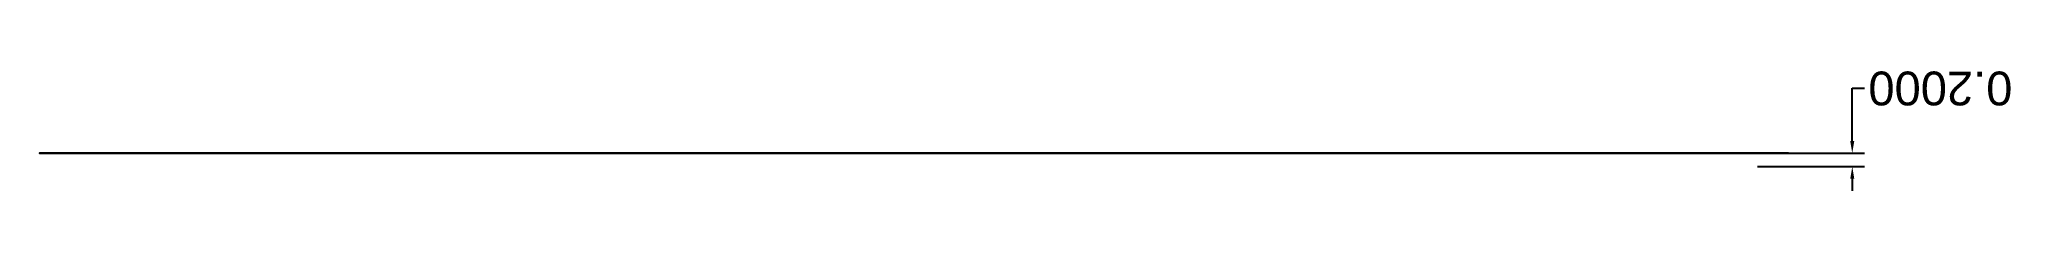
# Model space of a CAD drawing. Header units: metres. Extents: x 2.8 to 32, y -23.9 to -22.
import ezdxf

# ---------------------------------------------------------------- set-up
doc = ezdxf.new("R2010")
doc.units = ezdxf.units.M
doc.header["$MEASUREMENT"] = 0
for name, color, linetype in [('Dimensiuni 3D', 150, 'Continuous'), ('PLACA3(CORNISA SUP)Schita', 94, 'Continuous'), ('PROFIL AJUTATOR PLACA2 Profilata', 1, 'Continuous')]:
    doc.layers.add(name, color=color, linetype=linetype)
doc.styles.get("Standard").update_dxf_attribs({"font": 'arial.ttf'})
doc.dimstyles.get("Standard").update_dxf_attribs({"dimtxt": 1.03, "dimasz": 0.18, "dimexe": 0.18, "dimexo": 0.0625, "dimgap": 0.09, "dimtad": 0, "dimtih": 1, "dimtoh": 1, "dimdec": 4, "dimzin": 0, "dimdsep": 46, "dimtxsty": 'Standard', "dimcen": 0.09, "dimadec": 0, "dimazin": 0, "dimtfac": 1, "dimtdec": 4, "dimtofl": 0, "dimtmove": 0, "dimatfit": 3, "dimfxl": 1, "dimtolj": 1, "dimtzin": 0, "dimarcsym": 0})

# ---------------------------------------------------------------- blocks, each defined once
blk = doc.blocks.new('*D4')
at = {"layer": 'Dimensiuni 3D', "color": 0, "lineweight": -2, "transparency": 16777216}
for p, q in [((29.65, -23.12), (29.65, -22.34)), ((29.65, -22.34), (29.83, -22.34)), ((28.244, -23.3), (29.83, -23.3)), ((28.244, -23.5), (29.83, -23.5)), ((29.65, -23.68), (29.65, -23.86))]:
    blk.add_line(p, q, dxfattribs=at)
at = {"layer": 'Dimensiuni 3D', "color": 0, "transparency": 16777216}
for points in [[(29.68, -23.12), (29.62, -23.12), (29.65, -23.3)], [(29.68, -23.68), (29.62, -23.68), (29.65, -23.5)]]:
    blk.add_solid(points, dxfattribs=at)
at = {"layer": 'Dimensiuni 3D', "color": 0, "transparency": 16777216, "insert": (30.957, -22.34), "char_height": 0.5, "attachment_point": 5, "rotation": 180}
blk.add_mtext('\\A1;0.2000', dxfattribs=at)

msp = doc.modelspace()

# ---------------------------------------------------------------- linework, layer by layer
at = {"layer": 'PLACA3(CORNISA SUP)Schita', "extrusion": (4.44089e-15, -1, -2.84217e-15), "elevation": 23.3}
msp.add_lwpolyline([(28.70325, 6.62), (28.70325, -1.22), (28.18267, -1.22), (28.18267, -1.72), (3.28382, -1.72), (3.28382, -1.22), (2.76325, -1.22), (2.76325, 6.62), (3.28472, 6.62), (3.28472, 7.12), (28.18177, 7.12), (28.18177, 6.62)], close=True, dxfattribs=at)
at = {"layer": 'PROFIL AJUTATOR PLACA2 Profilata', "extrusion": (4.44089e-15, -1, -2.84217e-15), "elevation": 23.3}
msp.add_lwpolyline([(28.68325, 6.6), (28.68325, -1.2), (28.16267, -1.2), (28.16267, -1.7), (3.30382, -1.7), (3.30382, -1.2), (2.78325, -1.2), (2.78325, 6.6), (3.30472, 6.6), (3.30472, 7.1), (28.16177, 7.1), (28.16177, 6.6), (28.68325, 6.6)], dxfattribs=at)

# ---------------------------------------------------------------- dimensions: what is measured, and where the dimension line sits
at = {"layer": 'Dimensiuni 3D'}
dim = msp.add_linear_dim(base=(29.64983, -23.3, 7), p1=(28.18177, -23.5, 7.12), p2=(28.18177, -23.3, 7.12), angle=270, dimstyle='Standard', override={"dimtxt": 0.5}, dxfattribs=at)
dim.commit()
dim.dimension.update_dxf_attribs({"geometry": '*D4', "text_midpoint": (30.95684, -22.34, 7), "dimtype": 160})

doc.saveas('drawing.dxf')
